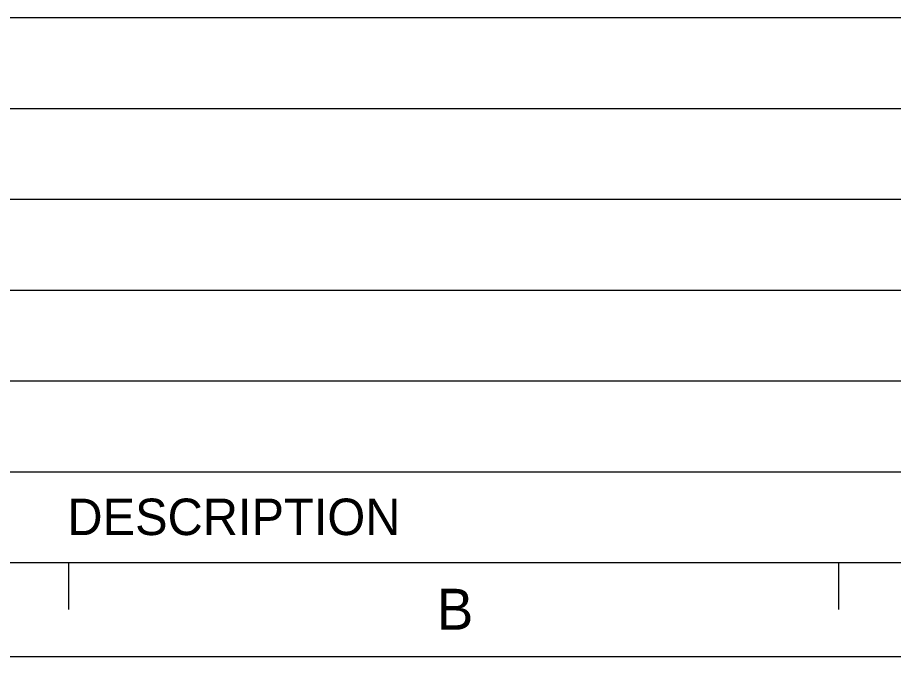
# Model space of a CAD drawing. Header units: millimetres. Extents: x 0 to 2822, y 422 to 2401.
# Drawn here: x 290.8 to 604.3, y 421.7 to 650.1 of the extents above; entities that cross this region are included whole.
import ezdxf

# ---------------------------------------------------------------- set-up
doc = ezdxf.new("R2010")
doc.units = ezdxf.units.MM

msp = doc.modelspace()

# ---------------------------------------------------------------- linework, layer by layer
at = {"color": 5, "lineweight": 0, "true_color": 0x0000ff}
for points in [[(33.597956, 650.14669), (837.283236, 650.14669)], [(33.597956, 617.666017), (837.283236, 617.666017)], [(33.597956, 585.185308), (837.283236, 585.185308)], [(33.597956, 552.704247), (837.283236, 552.704247)], [(33.597956, 520.223538), (837.283236, 520.223538)], [(33.597956, 487.74283), (837.283236, 487.74283)], [(33.597956, 455.261804), (2788.624125, 455.261804)], [(309.100502, 455.261804), (309.100502, 438.463231)], [(584.60326, 455.261804), (584.60326, 438.463231)], [(0, 421.664201), (2822.222222, 421.664201)]]:
    msp.add_lwpolyline(points, dxfattribs=at)

# ---------------------------------------------------------------- texts
at = {"color": 5, "true_color": 0x0000ff, "attachment_point": 1}
for s, insert, char_height in [('{\\fMicrosoftYaHei|b0|i0|c0;DESCRIPTION}', (308.665294, 478.112317), 13.041307), ('{\\fMicrosoftYaHei|b0|i0|c0;B}', (440.879549, 445.881598), 14.636585)]:
    msp.add_mtext(s, dxfattribs=dict(at, insert=insert, char_height=char_height))

doc.saveas('drawing.dxf')
